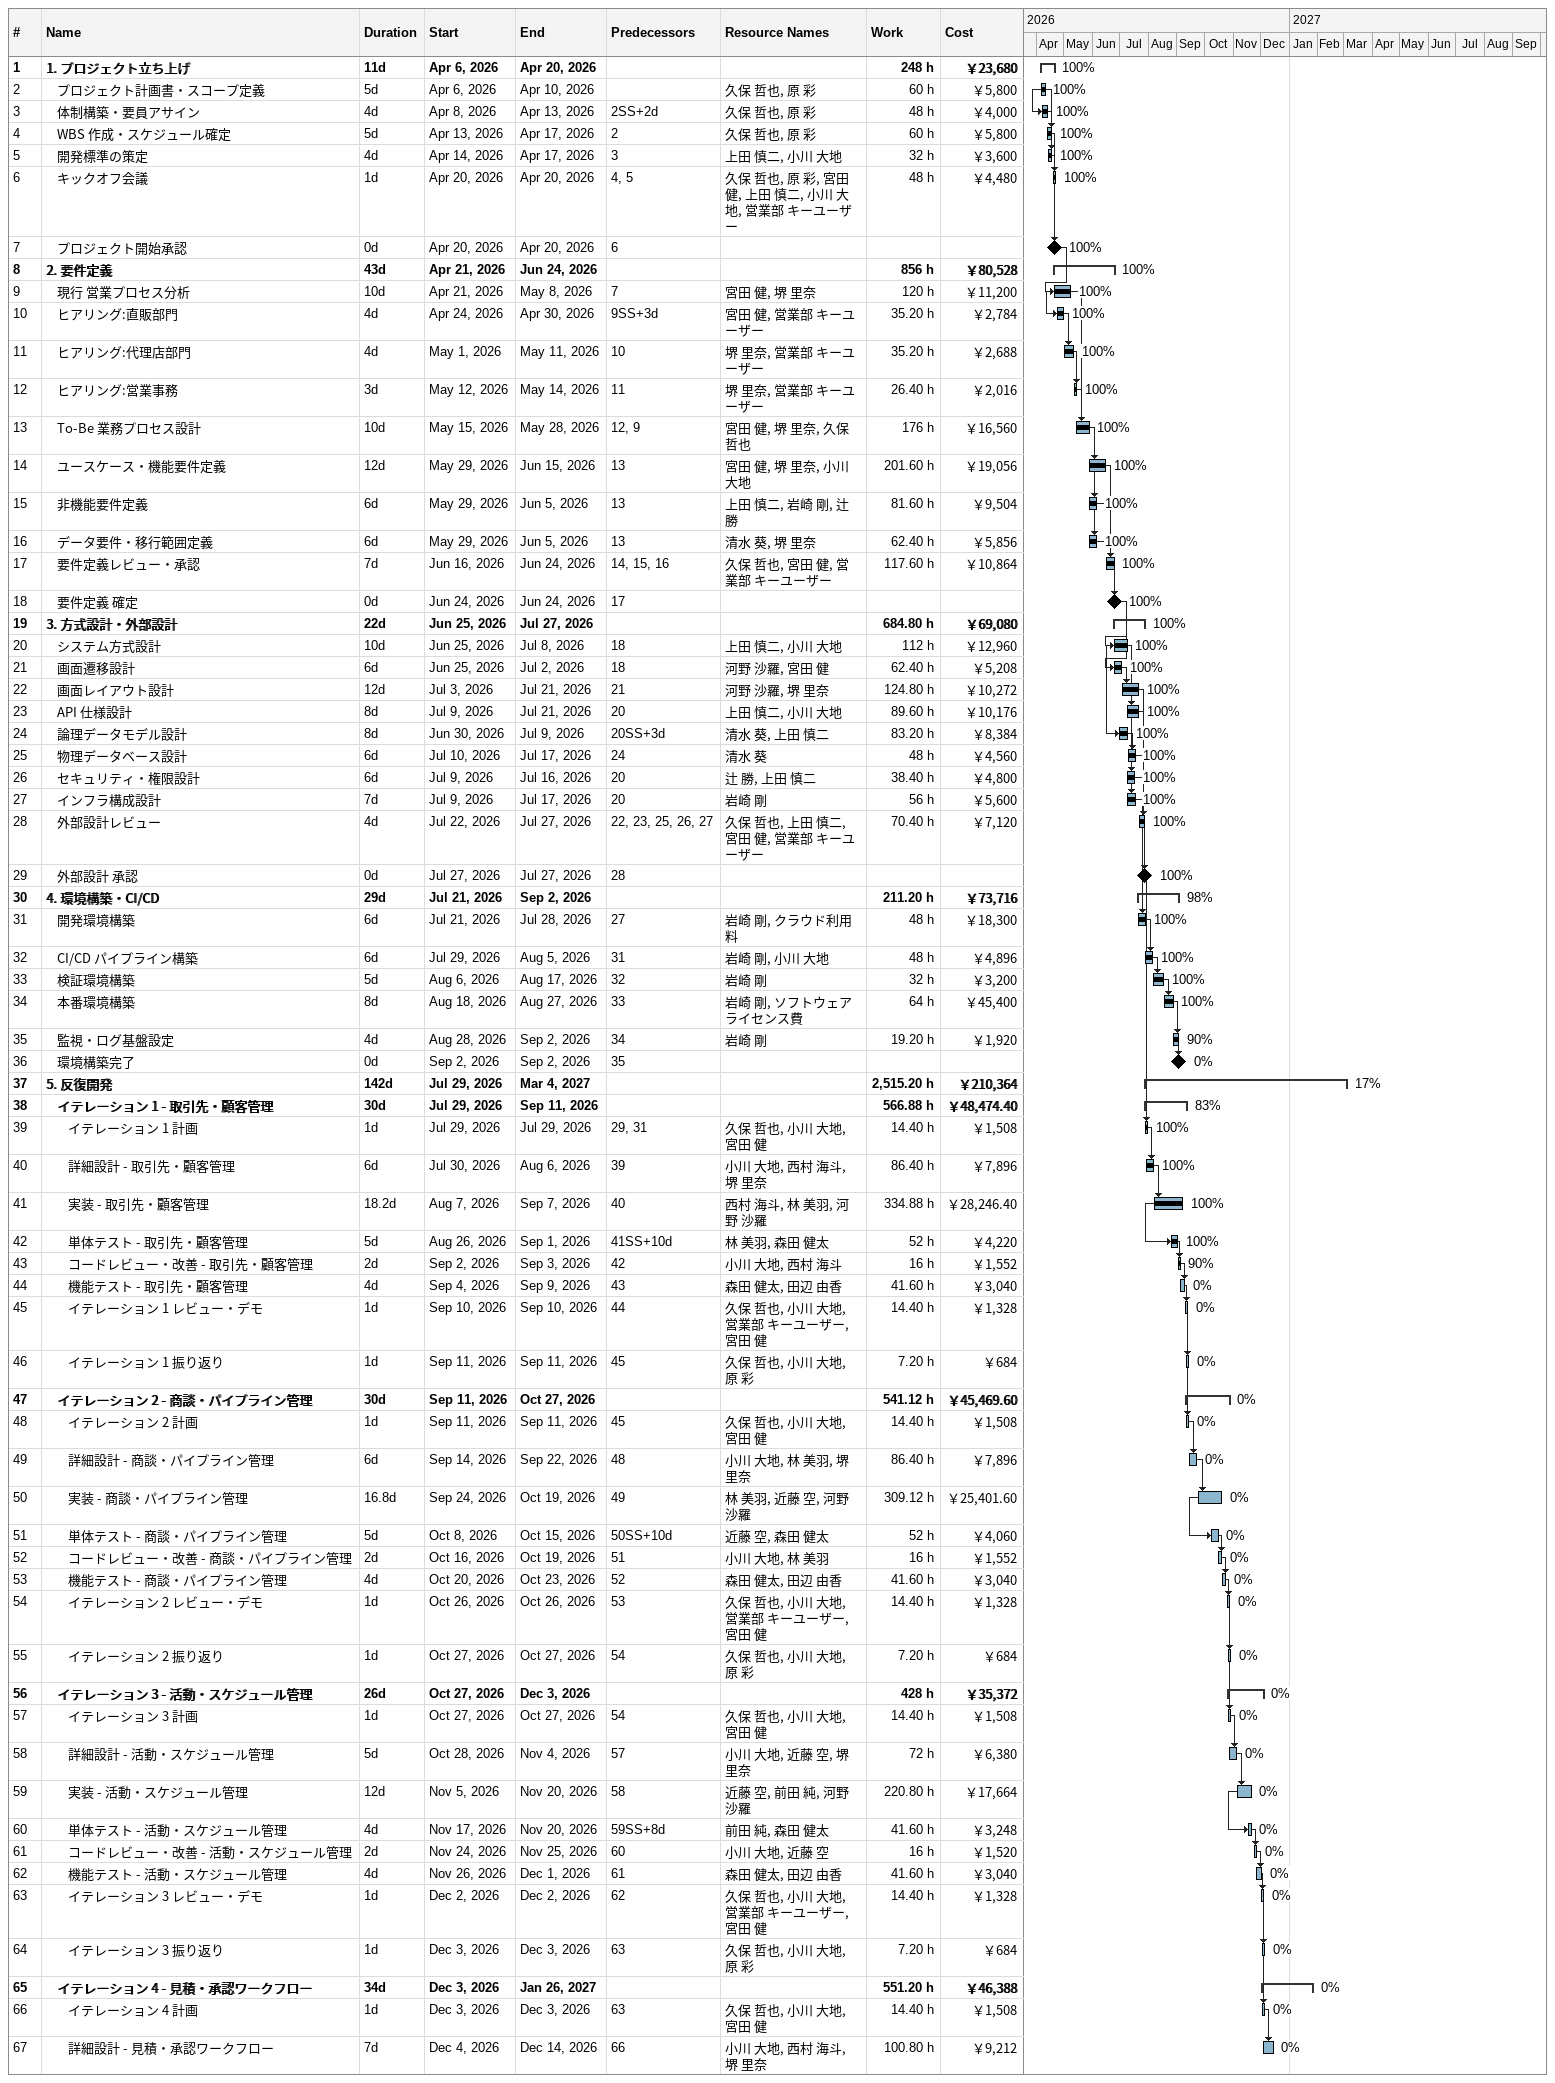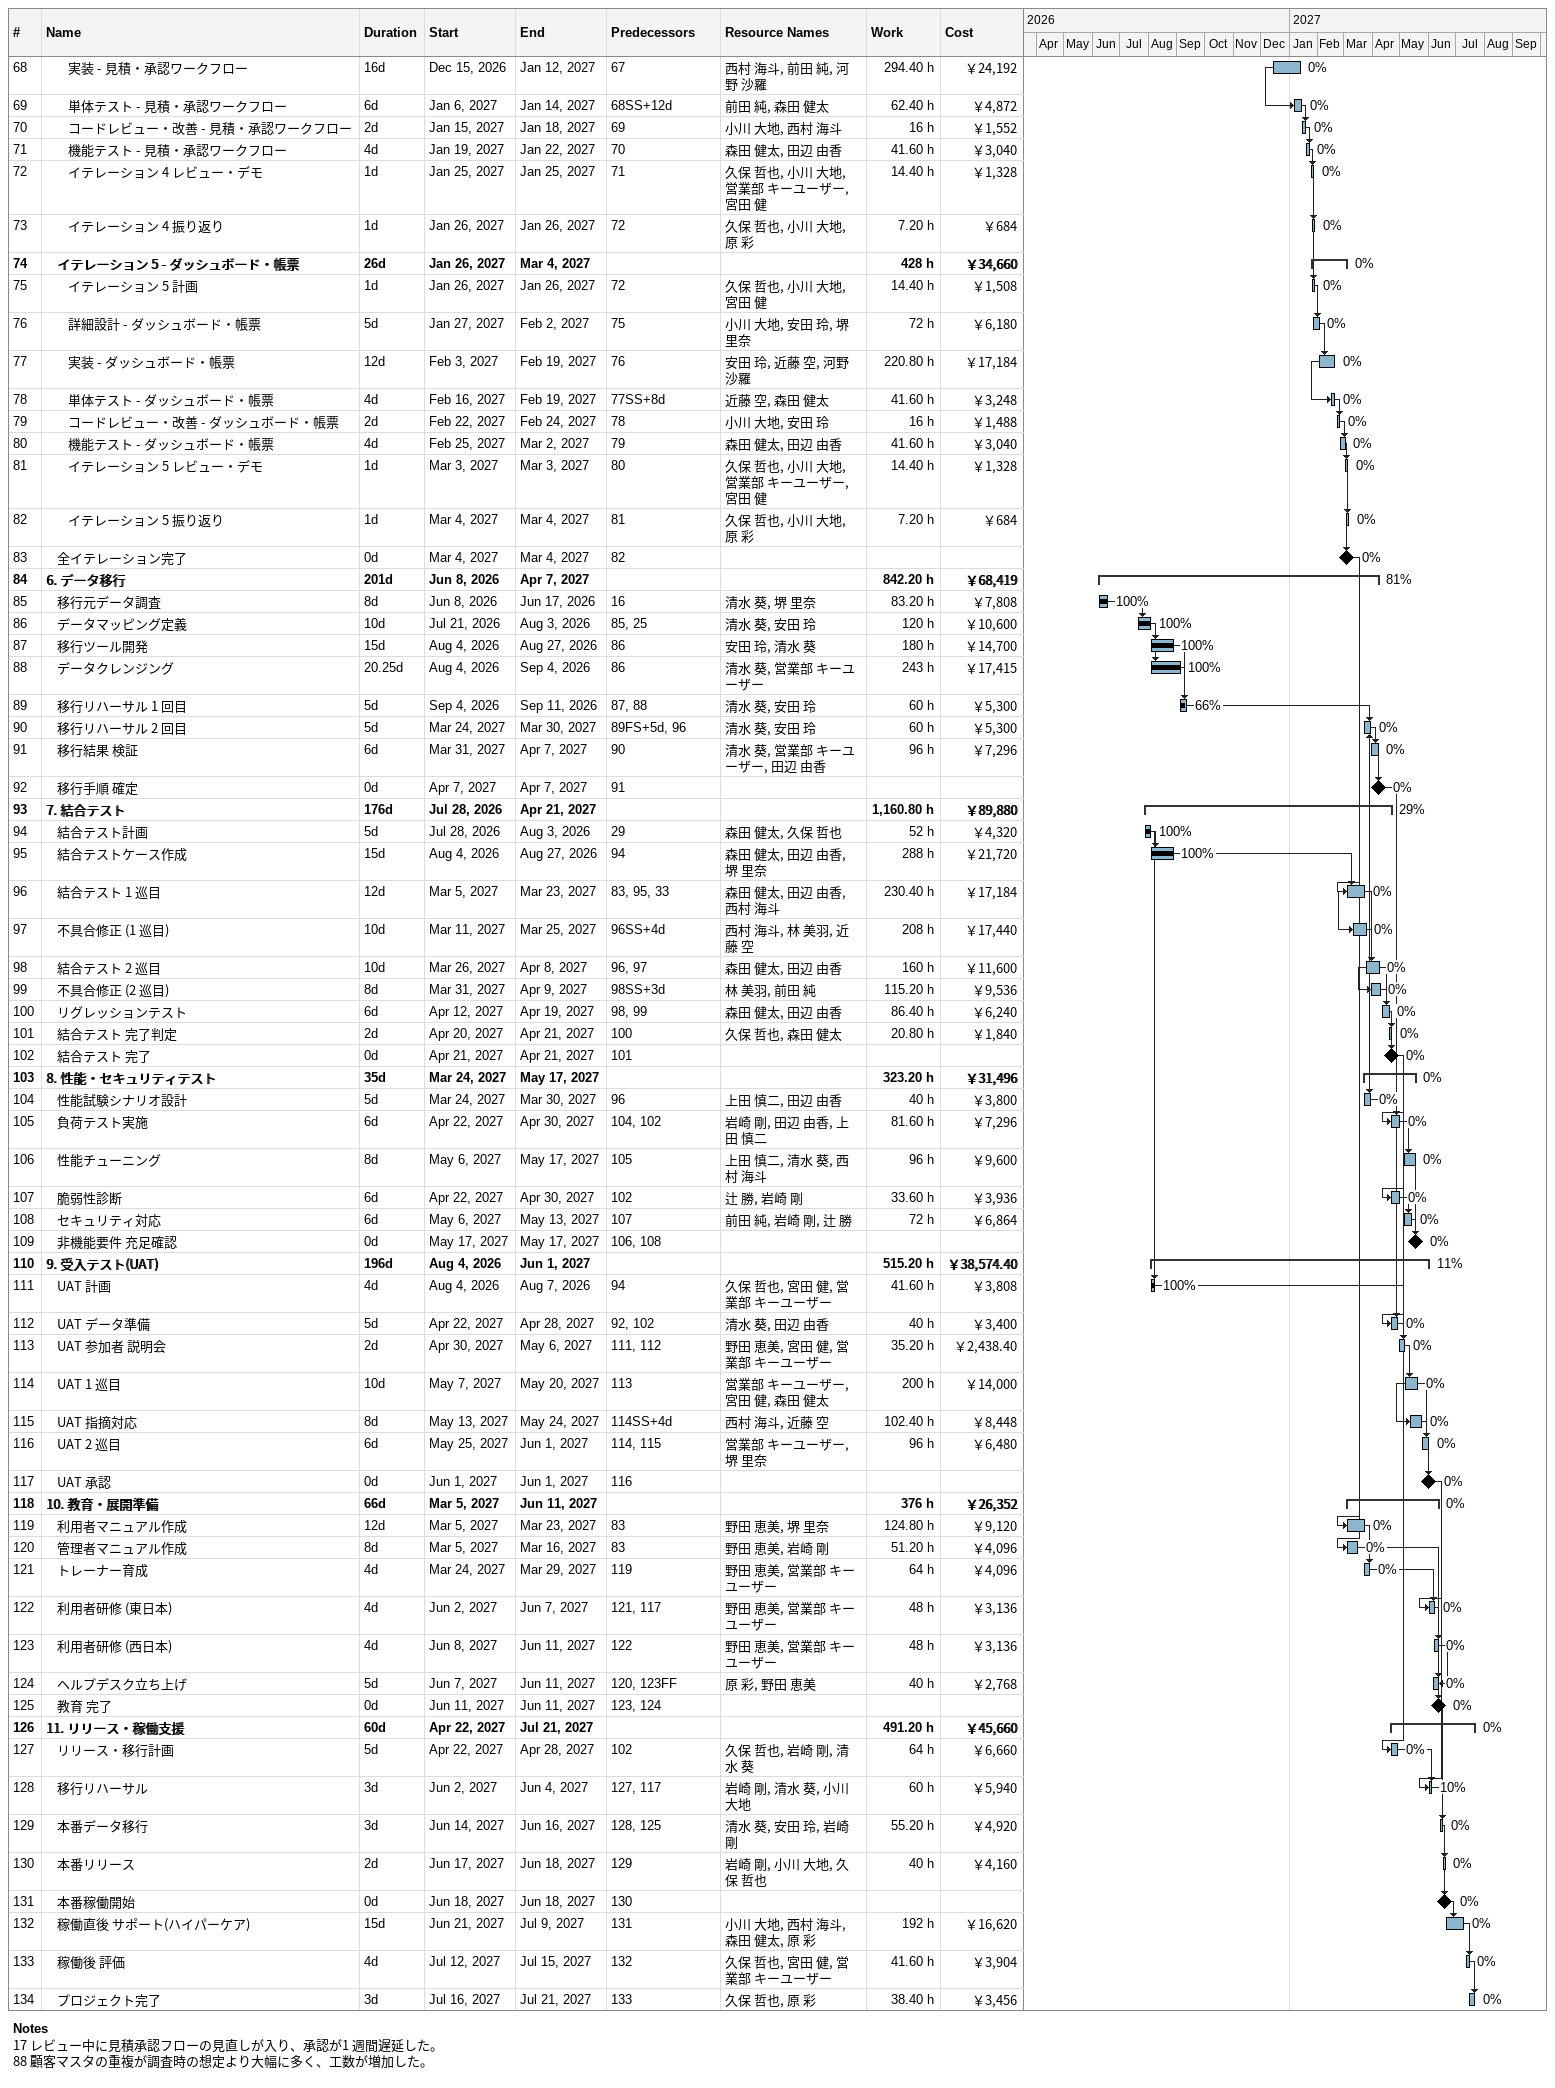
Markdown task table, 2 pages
| ID | Level | Task | Duration | Start | Finish | Predecessors | Resources | % complete | Work (h) | Cost (￥) |
|---|---|---|---|---|---|---|---|---|---|---|
| 1 | 1 | **1. プロジェクト立ち上げ** | 11d | 2026-04-06 | 2026-04-20 |  |  | 100 | 248 | 23680 |
| 2 | 2 | プロジェクト計画書・スコープ定義 | 5d | 2026-04-06 | 2026-04-10 |  | 久保 哲也, 原 彩 | 100 | 60 | 5800 |
| 3 | 2 | 体制構築・要員アサイン | 4d | 2026-04-08 | 2026-04-13 | 2SS+2d | 久保 哲也, 原 彩 | 100 | 48 | 4000 |
| 4 | 2 | WBS 作成・スケジュール確定 | 5d | 2026-04-13 | 2026-04-17 | 2 | 久保 哲也, 原 彩 | 100 | 60 | 5800 |
| 5 | 2 | 開発標準の策定 | 4d | 2026-04-14 | 2026-04-17 | 3 | 上田 慎二, 小川 大地 | 100 | 32 | 3600 |
| 6 | 2 | キックオフ会議 | 1d | 2026-04-20 | 2026-04-20 | 4, 5 | 久保 哲也, 原 彩, 宮田 健, 上田 慎二, 小川 大地, 営業部 キーユーザー | 100 | 48 | 4480 |
| 7 | 2 | プロジェクト開始承認 | 0d | 2026-04-20 | 2026-04-20 | 6 |  | 100 |  |  |
| 8 | 1 | **2. 要件定義** | 43d | 2026-04-21 | 2026-06-24 |  |  | 100 | 856 | 80528 |
| 9 | 2 | 現行 営業プロセス分析 | 10d | 2026-04-21 | 2026-05-08 | 7 | 宮田 健, 堺 里奈 | 100 | 120 | 11200 |
| 10 | 2 | ヒアリング:直販部門 | 4d | 2026-04-24 | 2026-04-30 | 9SS+3d | 宮田 健, 営業部 キーユーザー | 100 | 35.20 | 2784 |
| 11 | 2 | ヒアリング:代理店部門 | 4d | 2026-05-01 | 2026-05-11 | 10 | 堺 里奈, 営業部 キーユーザー | 100 | 35.20 | 2688 |
| 12 | 2 | ヒアリング:営業事務 | 3d | 2026-05-12 | 2026-05-14 | 11 | 堺 里奈, 営業部 キーユーザー | 100 | 26.40 | 2016 |
| 13 | 2 | To-Be 業務プロセス設計 | 10d | 2026-05-15 | 2026-05-28 | 12, 9 | 宮田 健, 堺 里奈, 久保 哲也 | 100 | 176 | 16560 |
| 14 | 2 | ユースケース・機能要件定義 | 12d | 2026-05-29 | 2026-06-15 | 13 | 宮田 健, 堺 里奈, 小川 大地 | 100 | 201.60 | 19056 |
| 15 | 2 | 非機能要件定義 | 6d | 2026-05-29 | 2026-06-05 | 13 | 上田 慎二, 岩崎 剛, 辻 勝 | 100 | 81.60 | 9504 |
| 16 | 2 | データ要件・移行範囲定義 | 6d | 2026-05-29 | 2026-06-05 | 13 | 清水 葵, 堺 里奈 | 100 | 62.40 | 5856 |
| 17 | 2 | 要件定義レビュー・承認 | 7d | 2026-06-16 | 2026-06-24 | 14, 15, 16 | 久保 哲也, 宮田 健, 営業部 キーユーザー | 100 | 117.60 | 10864 |
| 18 | 2 | 要件定義 確定 | 0d | 2026-06-24 | 2026-06-24 | 17 |  | 100 |  |  |
| 19 | 1 | **3. 方式設計・外部設計** | 22d | 2026-06-25 | 2026-07-27 |  |  | 100 | 684.80 | 69080 |
| 20 | 2 | システム方式設計 | 10d | 2026-06-25 | 2026-07-08 | 18 | 上田 慎二, 小川 大地 | 100 | 112 | 12960 |
| 21 | 2 | 画面遷移設計 | 6d | 2026-06-25 | 2026-07-02 | 18 | 河野 沙羅, 宮田 健 | 100 | 62.40 | 5208 |
| 22 | 2 | 画面レイアウト設計 | 12d | 2026-07-03 | 2026-07-21 | 21 | 河野 沙羅, 堺 里奈 | 100 | 124.80 | 10272 |
| 23 | 2 | API 仕様設計 | 8d | 2026-07-09 | 2026-07-21 | 20 | 上田 慎二, 小川 大地 | 100 | 89.60 | 10176 |
| 24 | 2 | 論理データモデル設計 | 8d | 2026-06-30 | 2026-07-09 | 20SS+3d | 清水 葵, 上田 慎二 | 100 | 83.20 | 8384 |
| 25 | 2 | 物理データベース設計 | 6d | 2026-07-10 | 2026-07-17 | 24 | 清水 葵 | 100 | 48 | 4560 |
| 26 | 2 | セキュリティ・権限設計 | 6d | 2026-07-09 | 2026-07-16 | 20 | 辻 勝, 上田 慎二 | 100 | 38.40 | 4800 |
| 27 | 2 | インフラ構成設計 | 7d | 2026-07-09 | 2026-07-17 | 20 | 岩崎 剛 | 100 | 56 | 5600 |
| 28 | 2 | 外部設計レビュー | 4d | 2026-07-22 | 2026-07-27 | 22, 23, 25, 26, 27 | 久保 哲也, 上田 慎二, 宮田 健, 営業部 キーユーザー | 100 | 70.40 | 7120 |
| 29 | 2 | 外部設計 承認 | 0d | 2026-07-27 | 2026-07-27 | 28 |  | 100 |  |  |
| 30 | 1 | **4. 環境構築・CI/CD** | 29d | 2026-07-21 | 2026-09-02 |  |  | 98 | 211.20 | 73716 |
| 31 | 2 | 開発環境構築 | 6d | 2026-07-21 | 2026-07-28 | 27 | 岩崎 剛, クラウド利用料 | 100 | 48 | 18300 |
| 32 | 2 | CI/CD パイプライン構築 | 6d | 2026-07-29 | 2026-08-05 | 31 | 岩崎 剛, 小川 大地 | 100 | 48 | 4896 |
| 33 | 2 | 検証環境構築 | 5d | 2026-08-06 | 2026-08-17 | 32 | 岩崎 剛 | 100 | 32 | 3200 |
| 34 | 2 | 本番環境構築 | 8d | 2026-08-18 | 2026-08-27 | 33 | 岩崎 剛, ソフトウェアライセンス費 | 100 | 64 | 45400 |
| 35 | 2 | 監視・ログ基盤設定 | 4d | 2026-08-28 | 2026-09-02 | 34 | 岩崎 剛 | 90 | 19.20 | 1920 |
| 36 | 2 | 環境構築完了 | 0d | 2026-09-02 | 2026-09-02 | 35 |  | 0 |  |  |
| 37 | 1 | **5. 反復開発** | 142d | 2026-07-29 | 2027-03-04 |  |  | 17 | 2515.20 | 210364 |
| 38 | 2 | **イテレーション 1 - 取引先・顧客管理** | 30d | 2026-07-29 | 2026-09-11 |  |  | 83 | 566.88 | 48474.40 |
| 39 | 3 | イテレーション 1 計画 | 1d | 2026-07-29 | 2026-07-29 | 29, 31 | 久保 哲也, 小川 大地, 宮田 健 | 100 | 14.40 | 1508 |
| 40 | 3 | 詳細設計 - 取引先・顧客管理 | 6d | 2026-07-30 | 2026-08-06 | 39 | 小川 大地, 西村 海斗, 堺 里奈 | 100 | 86.40 | 7896 |
| 41 | 3 | 実装 - 取引先・顧客管理 | 18.2d | 2026-08-07 | 2026-09-07 | 40 | 西村 海斗, 林 美羽, 河野 沙羅 | 100 | 334.88 | 28246.40 |
| 42 | 3 | 単体テスト - 取引先・顧客管理 | 5d | 2026-08-26 | 2026-09-01 | 41SS+10d | 林 美羽, 森田 健太 | 100 | 52 | 4220 |
| 43 | 3 | コードレビュー・改善 - 取引先・顧客管理 | 2d | 2026-09-02 | 2026-09-03 | 42 | 小川 大地, 西村 海斗 | 90 | 16 | 1552 |
| 44 | 3 | 機能テスト - 取引先・顧客管理 | 4d | 2026-09-04 | 2026-09-09 | 43 | 森田 健太, 田辺 由香 | 0 | 41.60 | 3040 |
| 45 | 3 | イテレーション 1 レビュー・デモ | 1d | 2026-09-10 | 2026-09-10 | 44 | 久保 哲也, 小川 大地, 営業部 キーユーザー, 宮田 健 | 0 | 14.40 | 1328 |
| 46 | 3 | イテレーション 1 振り返り | 1d | 2026-09-11 | 2026-09-11 | 45 | 久保 哲也, 小川 大地, 原 彩 | 0 | 7.20 | 684 |
| 47 | 2 | **イテレーション 2 - 商談・パイプライン管理** | 30d | 2026-09-11 | 2026-10-27 |  |  | 0 | 541.12 | 45469.60 |
| 48 | 3 | イテレーション 2 計画 | 1d | 2026-09-11 | 2026-09-11 | 45 | 久保 哲也, 小川 大地, 宮田 健 | 0 | 14.40 | 1508 |
| 49 | 3 | 詳細設計 - 商談・パイプライン管理 | 6d | 2026-09-14 | 2026-09-22 | 48 | 小川 大地, 林 美羽, 堺 里奈 | 0 | 86.40 | 7896 |
| 50 | 3 | 実装 - 商談・パイプライン管理 | 16.8d | 2026-09-24 | 2026-10-19 | 49 | 林 美羽, 近藤 空, 河野 沙羅 | 0 | 309.12 | 25401.60 |
| 51 | 3 | 単体テスト - 商談・パイプライン管理 | 5d | 2026-10-08 | 2026-10-15 | 50SS+10d | 近藤 空, 森田 健太 | 0 | 52 | 4060 |
| 52 | 3 | コードレビュー・改善 - 商談・パイプライン管理 | 2d | 2026-10-16 | 2026-10-19 | 51 | 小川 大地, 林 美羽 | 0 | 16 | 1552 |
| 53 | 3 | 機能テスト - 商談・パイプライン管理 | 4d | 2026-10-20 | 2026-10-23 | 52 | 森田 健太, 田辺 由香 | 0 | 41.60 | 3040 |
| 54 | 3 | イテレーション 2 レビュー・デモ | 1d | 2026-10-26 | 2026-10-26 | 53 | 久保 哲也, 小川 大地, 営業部 キーユーザー, 宮田 健 | 0 | 14.40 | 1328 |
| 55 | 3 | イテレーション 2 振り返り | 1d | 2026-10-27 | 2026-10-27 | 54 | 久保 哲也, 小川 大地, 原 彩 | 0 | 7.20 | 684 |
| 56 | 2 | **イテレーション 3 - 活動・スケジュール管理** | 26d | 2026-10-27 | 2026-12-03 |  |  | 0 | 428 | 35372 |
| 57 | 3 | イテレーション 3 計画 | 1d | 2026-10-27 | 2026-10-27 | 54 | 久保 哲也, 小川 大地, 宮田 健 | 0 | 14.40 | 1508 |
| 58 | 3 | 詳細設計 - 活動・スケジュール管理 | 5d | 2026-10-28 | 2026-11-04 | 57 | 小川 大地, 近藤 空, 堺 里奈 | 0 | 72 | 6380 |
| 59 | 3 | 実装 - 活動・スケジュール管理 | 12d | 2026-11-05 | 2026-11-20 | 58 | 近藤 空, 前田 純, 河野 沙羅 | 0 | 220.80 | 17664 |
| 60 | 3 | 単体テスト - 活動・スケジュール管理 | 4d | 2026-11-17 | 2026-11-20 | 59SS+8d | 前田 純, 森田 健太 | 0 | 41.60 | 3248 |
| 61 | 3 | コードレビュー・改善 - 活動・スケジュール管理 | 2d | 2026-11-24 | 2026-11-25 | 60 | 小川 大地, 近藤 空 | 0 | 16 | 1520 |
| 62 | 3 | 機能テスト - 活動・スケジュール管理 | 4d | 2026-11-26 | 2026-12-01 | 61 | 森田 健太, 田辺 由香 | 0 | 41.60 | 3040 |
| 63 | 3 | イテレーション 3 レビュー・デモ | 1d | 2026-12-02 | 2026-12-02 | 62 | 久保 哲也, 小川 大地, 営業部 キーユーザー, 宮田 健 | 0 | 14.40 | 1328 |
| 64 | 3 | イテレーション 3 振り返り | 1d | 2026-12-03 | 2026-12-03 | 63 | 久保 哲也, 小川 大地, 原 彩 | 0 | 7.20 | 684 |
| 65 | 2 | **イテレーション 4 - 見積・承認ワークフロー** | 34d | 2026-12-03 | 2027-01-26 |  |  | 0 | 551.20 | 46388 |
| 66 | 3 | イテレーション 4 計画 | 1d | 2026-12-03 | 2026-12-03 | 63 | 久保 哲也, 小川 大地, 宮田 健 | 0 | 14.40 | 1508 |
| 67 | 3 | 詳細設計 - 見積・承認ワークフロー | 7d | 2026-12-04 | 2026-12-14 | 66 | 小川 大地, 西村 海斗, 堺 里奈 | 0 | 100.80 | 9212 |
| 68 | 3 | 実装 - 見積・承認ワークフロー | 16d | 2026-12-15 | 2027-01-12 | 67 | 西村 海斗, 前田 純, 河野 沙羅 | 0 | 294.40 | 24192 |
| 69 | 3 | 単体テスト - 見積・承認ワークフロー | 6d | 2027-01-06 | 2027-01-14 | 68SS+12d | 前田 純, 森田 健太 | 0 | 62.40 | 4872 |
| 70 | 3 | コードレビュー・改善 - 見積・承認ワークフロー | 2d | 2027-01-15 | 2027-01-18 | 69 | 小川 大地, 西村 海斗 | 0 | 16 | 1552 |
| 71 | 3 | 機能テスト - 見積・承認ワークフロー | 4d | 2027-01-19 | 2027-01-22 | 70 | 森田 健太, 田辺 由香 | 0 | 41.60 | 3040 |
| 72 | 3 | イテレーション 4 レビュー・デモ | 1d | 2027-01-25 | 2027-01-25 | 71 | 久保 哲也, 小川 大地, 営業部 キーユーザー, 宮田 健 | 0 | 14.40 | 1328 |
| 73 | 3 | イテレーション 4 振り返り | 1d | 2027-01-26 | 2027-01-26 | 72 | 久保 哲也, 小川 大地, 原 彩 | 0 | 7.20 | 684 |
| 74 | 2 | **イテレーション 5 - ダッシュボード・帳票** | 26d | 2027-01-26 | 2027-03-04 |  |  | 0 | 428 | 34660 |
| 75 | 3 | イテレーション 5 計画 | 1d | 2027-01-26 | 2027-01-26 | 72 | 久保 哲也, 小川 大地, 宮田 健 | 0 | 14.40 | 1508 |
| 76 | 3 | 詳細設計 - ダッシュボード・帳票 | 5d | 2027-01-27 | 2027-02-02 | 75 | 小川 大地, 安田 玲, 堺 里奈 | 0 | 72 | 6180 |
| 77 | 3 | 実装 - ダッシュボード・帳票 | 12d | 2027-02-03 | 2027-02-19 | 76 | 安田 玲, 近藤 空, 河野 沙羅 | 0 | 220.80 | 17184 |
| 78 | 3 | 単体テスト - ダッシュボード・帳票 | 4d | 2027-02-16 | 2027-02-19 | 77SS+8d | 近藤 空, 森田 健太 | 0 | 41.60 | 3248 |
| 79 | 3 | コードレビュー・改善 - ダッシュボード・帳票 | 2d | 2027-02-22 | 2027-02-24 | 78 | 小川 大地, 安田 玲 | 0 | 16 | 1488 |
| 80 | 3 | 機能テスト - ダッシュボード・帳票 | 4d | 2027-02-25 | 2027-03-02 | 79 | 森田 健太, 田辺 由香 | 0 | 41.60 | 3040 |
| 81 | 3 | イテレーション 5 レビュー・デモ | 1d | 2027-03-03 | 2027-03-03 | 80 | 久保 哲也, 小川 大地, 営業部 キーユーザー, 宮田 健 | 0 | 14.40 | 1328 |
| 82 | 3 | イテレーション 5 振り返り | 1d | 2027-03-04 | 2027-03-04 | 81 | 久保 哲也, 小川 大地, 原 彩 | 0 | 7.20 | 684 |
| 83 | 2 | 全イテレーション完了 | 0d | 2027-03-04 | 2027-03-04 | 82 |  | 0 |  |  |
| 84 | 1 | **6. データ移行** | 201d | 2026-06-08 | 2027-04-07 |  |  | 81 | 842.20 | 68419 |
| 85 | 2 | 移行元データ調査 | 8d | 2026-06-08 | 2026-06-17 | 16 | 清水 葵, 堺 里奈 | 100 | 83.20 | 7808 |
| 86 | 2 | データマッピング定義 | 10d | 2026-07-21 | 2026-08-03 | 85, 25 | 清水 葵, 安田 玲 | 100 | 120 | 10600 |
| 87 | 2 | 移行ツール開発 | 15d | 2026-08-04 | 2026-08-27 | 86 | 安田 玲, 清水 葵 | 100 | 180 | 14700 |
| 88 | 2 | データクレンジング | 20.25d | 2026-08-04 | 2026-09-04 | 86 | 清水 葵, 営業部 キーユーザー | 100 | 243 | 17415 |
| 89 | 2 | 移行リハーサル 1 回目 | 5d | 2026-09-04 | 2026-09-11 | 87, 88 | 清水 葵, 安田 玲 | 66 | 60 | 5300 |
| 90 | 2 | 移行リハーサル 2 回目 | 5d | 2027-03-24 | 2027-03-30 | 89FS+5d, 96 | 清水 葵, 安田 玲 | 0 | 60 | 5300 |
| 91 | 2 | 移行結果 検証 | 6d | 2027-03-31 | 2027-04-07 | 90 | 清水 葵, 営業部 キーユーザー, 田辺 由香 | 0 | 96 | 7296 |
| 92 | 2 | 移行手順 確定 | 0d | 2027-04-07 | 2027-04-07 | 91 |  | 0 |  |  |
| 93 | 1 | **7. 結合テスト** | 176d | 2026-07-28 | 2027-04-21 |  |  | 29 | 1160.80 | 89880 |
| 94 | 2 | 結合テスト計画 | 5d | 2026-07-28 | 2026-08-03 | 29 | 森田 健太, 久保 哲也 | 100 | 52 | 4320 |
| 95 | 2 | 結合テストケース作成 | 15d | 2026-08-04 | 2026-08-27 | 94 | 森田 健太, 田辺 由香, 堺 里奈 | 100 | 288 | 21720 |
| 96 | 2 | 結合テスト 1 巡目 | 12d | 2027-03-05 | 2027-03-23 | 83, 95, 33 | 森田 健太, 田辺 由香, 西村 海斗 | 0 | 230.40 | 17184 |
| 97 | 2 | 不具合修正 (1 巡目) | 10d | 2027-03-11 | 2027-03-25 | 96SS+4d | 西村 海斗, 林 美羽, 近藤 空 | 0 | 208 | 17440 |
| 98 | 2 | 結合テスト 2 巡目 | 10d | 2027-03-26 | 2027-04-08 | 96, 97 | 森田 健太, 田辺 由香 | 0 | 160 | 11600 |
| 99 | 2 | 不具合修正 (2 巡目) | 8d | 2027-03-31 | 2027-04-09 | 98SS+3d | 林 美羽, 前田 純 | 0 | 115.20 | 9536 |
| 100 | 2 | リグレッションテスト | 6d | 2027-04-12 | 2027-04-19 | 98, 99 | 森田 健太, 田辺 由香 | 0 | 86.40 | 6240 |
| 101 | 2 | 結合テスト 完了判定 | 2d | 2027-04-20 | 2027-04-21 | 100 | 久保 哲也, 森田 健太 | 0 | 20.80 | 1840 |
| 102 | 2 | 結合テスト 完了 | 0d | 2027-04-21 | 2027-04-21 | 101 |  | 0 |  |  |
| 103 | 1 | **8. 性能・セキュリティテスト** | 35d | 2027-03-24 | 2027-05-17 |  |  | 0 | 323.20 | 31496 |
| 104 | 2 | 性能試験シナリオ設計 | 5d | 2027-03-24 | 2027-03-30 | 96 | 上田 慎二, 田辺 由香 | 0 | 40 | 3800 |
| 105 | 2 | 負荷テスト実施 | 6d | 2027-04-22 | 2027-04-30 | 104, 102 | 岩崎 剛, 田辺 由香, 上田 慎二 | 0 | 81.60 | 7296 |
| 106 | 2 | 性能チューニング | 8d | 2027-05-06 | 2027-05-17 | 105 | 上田 慎二, 清水 葵, 西村 海斗 | 0 | 96 | 9600 |
| 107 | 2 | 脆弱性診断 | 6d | 2027-04-22 | 2027-04-30 | 102 | 辻 勝, 岩崎 剛 | 0 | 33.60 | 3936 |
| 108 | 2 | セキュリティ対応 | 6d | 2027-05-06 | 2027-05-13 | 107 | 前田 純, 岩崎 剛, 辻 勝 | 0 | 72 | 6864 |
| 109 | 2 | 非機能要件 充足確認 | 0d | 2027-05-17 | 2027-05-17 | 106, 108 |  | 0 |  |  |
| 110 | 1 | **9. 受入テスト(UAT)** | 196d | 2026-08-04 | 2027-06-01 |  |  | 11 | 515.20 | 38574.40 |
| 111 | 2 | UAT 計画 | 4d | 2026-08-04 | 2026-08-07 | 94 | 久保 哲也, 宮田 健, 営業部 キーユーザー | 100 | 41.60 | 3808 |
| 112 | 2 | UAT データ準備 | 5d | 2027-04-22 | 2027-04-28 | 92, 102 | 清水 葵, 田辺 由香 | 0 | 40 | 3400 |
| 113 | 2 | UAT 参加者 説明会 | 2d | 2027-04-30 | 2027-05-06 | 111, 112 | 野田 恵美, 宮田 健, 営業部 キーユーザー | 0 | 35.20 | 2438.40 |
| 114 | 2 | UAT 1 巡目 | 10d | 2027-05-07 | 2027-05-20 | 113 | 営業部 キーユーザー, 宮田 健, 森田 健太 | 0 | 200 | 14000 |
| 115 | 2 | UAT 指摘対応 | 8d | 2027-05-13 | 2027-05-24 | 114SS+4d | 西村 海斗, 近藤 空 | 0 | 102.40 | 8448 |
| 116 | 2 | UAT 2 巡目 | 6d | 2027-05-25 | 2027-06-01 | 114, 115 | 営業部 キーユーザー, 堺 里奈 | 0 | 96 | 6480 |
| 117 | 2 | UAT 承認 | 0d | 2027-06-01 | 2027-06-01 | 116 |  | 0 |  |  |
| 118 | 1 | **10. 教育・展開準備** | 66d | 2027-03-05 | 2027-06-11 |  |  | 0 | 376 | 26352 |
| 119 | 2 | 利用者マニュアル作成 | 12d | 2027-03-05 | 2027-03-23 | 83 | 野田 恵美, 堺 里奈 | 0 | 124.80 | 9120 |
| 120 | 2 | 管理者マニュアル作成 | 8d | 2027-03-05 | 2027-03-16 | 83 | 野田 恵美, 岩崎 剛 | 0 | 51.20 | 4096 |
| 121 | 2 | トレーナー育成 | 4d | 2027-03-24 | 2027-03-29 | 119 | 野田 恵美, 営業部 キーユーザー | 0 | 64 | 4096 |
| 122 | 2 | 利用者研修 (東日本) | 4d | 2027-06-02 | 2027-06-07 | 121, 117 | 野田 恵美, 営業部 キーユーザー | 0 | 48 | 3136 |
| 123 | 2 | 利用者研修 (西日本) | 4d | 2027-06-08 | 2027-06-11 | 122 | 野田 恵美, 営業部 キーユーザー | 0 | 48 | 3136 |
| 124 | 2 | ヘルプデスク立ち上げ | 5d | 2027-06-07 | 2027-06-11 | 120, 123FF | 原 彩, 野田 恵美 | 0 | 40 | 2768 |
| 125 | 2 | 教育 完了 | 0d | 2027-06-11 | 2027-06-11 | 123, 124 |  | 0 |  |  |
| 126 | 1 | **11. リリース・稼働支援** | 60d | 2027-04-22 | 2027-07-21 |  |  | 0 | 491.20 | 45660 |
| 127 | 2 | リリース・移行計画 | 5d | 2027-04-22 | 2027-04-28 | 102 | 久保 哲也, 岩崎 剛, 清水 葵 | 0 | 64 | 6660 |
| 128 | 2 | 移行リハーサル | 3d | 2027-06-02 | 2027-06-04 | 127, 117 | 岩崎 剛, 清水 葵, 小川 大地 | 10 | 60 | 5940 |
| 129 | 2 | 本番データ移行 | 3d | 2027-06-14 | 2027-06-16 | 128, 125 | 清水 葵, 安田 玲, 岩崎 剛 | 0 | 55.20 | 4920 |
| 130 | 2 | 本番リリース | 2d | 2027-06-17 | 2027-06-18 | 129 | 岩崎 剛, 小川 大地, 久保 哲也 | 0 | 40 | 4160 |
| 131 | 2 | 本番稼働開始 | 0d | 2027-06-18 | 2027-06-18 | 130 |  | 0 |  |  |
| 132 | 2 | 稼働直後 サポート(ハイパーケア) | 15d | 2027-06-21 | 2027-07-09 | 131 | 小川 大地, 西村 海斗, 森田 健太, 原 彩 | 0 | 192 | 16620 |
| 133 | 2 | 稼働後 評価 | 4d | 2027-07-12 | 2027-07-15 | 132 | 久保 哲也, 宮田 健, 営業部 キーユーザー | 0 | 41.60 | 3904 |
| 134 | 2 | プロジェクト完了 | 3d | 2027-07-16 | 2027-07-21 | 133 | 久保 哲也, 原 彩 | 0 | 38.40 | 3456 |

Notes
- 17: レビュー中に見積承認フローの見直しが入り、承認が 1 週間遅延した。
- 88: 顧客マスタの重複が調査時の想定より大幅に多く、工数が増加した。
